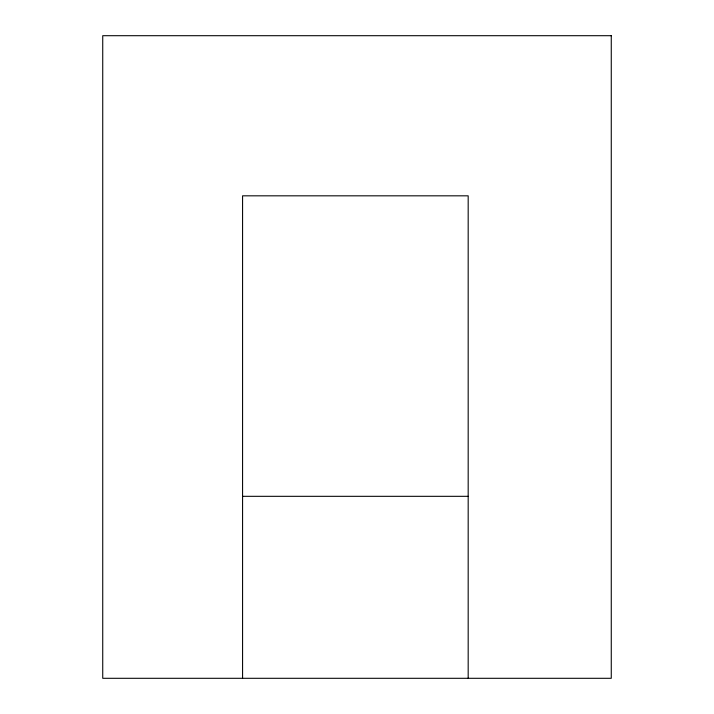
<?xml version="1.0" encoding="UTF-8"?>
<svg xmlns="http://www.w3.org/2000/svg" width="714" height="714" viewBox="0 0 714 714"><rect width="100%" height="100%" fill="white"/><g stroke="black" fill="none" stroke-linecap="round" stroke-linejoin="round"><path stroke-width="1.07" d="M242.573 496.319L468.179 496.319M468.179 678.3L468.179 195.823L242.573 195.823L242.573 678.3M611.264 35.7L102.736 35.7L102.736 678.3L611.264 678.3L611.264 35.7"/></g></svg>
